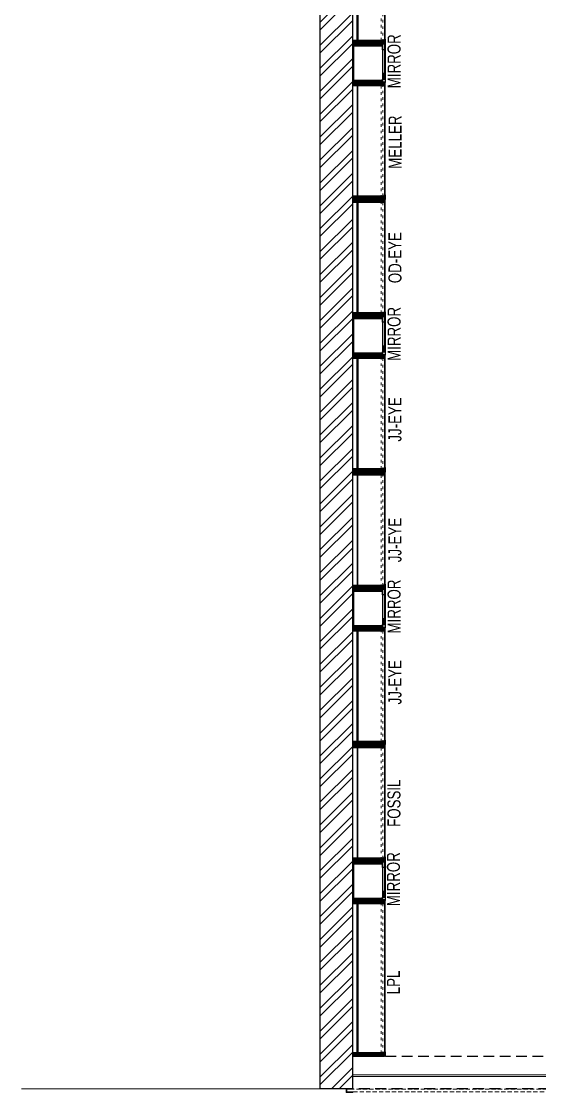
# Model space of a CAD drawing. Header units: feet. Extents: x 3040569 to 3051380, y -5725829 to -5707787.
# Drawn here: x 3040569 to 3044557, y -5724931 to -5716681 of the extents above; entities that cross this region are included whole.
import ezdxf

# ---------------------------------------------------------------- set-up
doc = ezdxf.new("R2010")
doc.units = ezdxf.units.FT
doc.header["$LTSCALE"] = 33
doc.header["$MEASUREMENT"] = 0
for name, pattern in [('ACAD_ISO03W100', [30, 12, -18]), ('HIDDEN', [9.524999999999995, 6.349999999999997, -3.174999999999998]), ('HIDDENX2', [0.75, 0.5, -0.25])]:
    doc.linetypes.add(name, pattern=pattern)
for name, color, linetype, lineweight in [('A-Glazing', 4, 'Continuous', 20), ('A-shutter', 8, 'Continuous', 18), ('LENS-PARTITION', 21, 'Continuous', 25), ('LENS_TEXT', 31, 'Continuous', 5), ('LK-FF&E WALL', 1, 'Continuous', 9), ('LN-ELEVATION-1', 81, 'Continuous', 25), ('LN-ELEVATION-2', 103, 'Continuous', 20), ('LN-ELEVATION-3', 125, 'Continuous', 18), ('LN-ELEVATION-4', 145, 'Continuous', 13), ('LN-HATCH', 251, 'Continuous', 0), ('PLANO-TXT', 252, 'Continuous', 5), ('rolling shutter', 1, 'Continuous', 5), ('services', 220, 'Continuous', 0)]:
    doc.layers.add(name, color=color, linetype=linetype, lineweight=lineweight)
doc.layers.add('A-WALL', color=1, linetype='Continuous')
doc.layers.add('beam', color=5, linetype='Continuous')
doc.styles.add('LK TXT', font='GILC____.TTF', dxfattribs={"height": 100})
pattern_1 = [(45, (4208834.246730669, 1706614.740126447), (-4.490128060534575, 4.490128060534575), [])]
pattern_2 = [(45, (4209134.246730668, 1706614.740126447), (-4.490128060534575, 4.490128060534575), [])]

# ---------------------------------------------------------------- blocks, each defined once
blk = doc.blocks.new('MIRROR')
at = {"layer": 'LN-HATCH', "ltscale": 0.5}
h = blk.add_hatch(dxfattribs=at)
h.set_pattern_fill('ANSI31', color=256, scale=2)
h.set_pattern_definition([(45, (4060433.741624544, 1708720.786904081), (-4.490128060534575, 4.490128060534575), [])])
h.paths.add_polyline_path([(212.944788963403, 101.3407590774622), (230.944788963403, 101.3407590774622), (230.944788963403, -127.6592409225377), (212.944788963403, -127.6592409225377)])
h.paths.add_polyline_path([(230.944788963403, 95.34075907746227), (494.9447889634027, 95.34075907746227), (494.9447889634027, 101.3407590774622), (230.944788963403, 101.3407590774622)])
h.paths.add_polyline_path([(512.9447889634027, 101.3407590774622), (494.9447889634027, 101.3407590774622), (494.9447889634027, -127.6592409225377), (512.9447889634027, -127.6592409225377)])
at = {"layer": 'Defpoints'}
blk.add_lwpolyline([(512.9447889634027, 101.3407590774622), (212.944788963403, 101.3407590774622), (212.944788963403, -148.6592409225377), (512.9447889634027, -148.6592409225377)], close=True, dxfattribs=at)
at = {"layer": 'LN-ELEVATION-1'}
for points in [[(212.944788963403, 101.3407590774622), (230.944788963403, 101.3407590774622), (230.944788963403, -127.6592409225377), (212.944788963403, -127.6592409225377)], [(230.944788963403, 95.34075907746227), (494.9447889634027, 95.34075907746227), (494.9447889634027, 101.3407590774622), (230.944788963403, 101.3407590774622)], [(512.9447889634027, 101.3407590774622), (494.9447889634027, 101.3407590774622), (494.9447889634027, -127.6592409225377), (512.9447889634027, -127.6592409225377)], [(259.944788963403, -141.6592409225377), (259.944788963403, -127.6592409225377), (214.944788963403, -127.6592409225377), (214.944788963403, -148.6592409225377), (223.944788963403, -148.6592409225377), (223.944788963403, -147.1592409225377), (216.444788963403, -147.1592409225377), (216.444788963403, -141.6592409225377)], [(442.944788963403, -141.6592409225377), (442.944788963403, -127.6592409225377), (487.9447889634028, -127.6592409225377), (487.9447889634028, -148.6592409225377), (478.9447889634026, -148.6592409225377), (478.9447889634026, -147.1592409225377), (486.4447889634027, -147.1592409225377), (486.4447889634027, -141.6592409225377)], [(504.944788963403, -148.6592409225377), (504.944788963403, -147.1592409225377), (509.444788963403, -147.1592409225377), (509.444788963403, -129.1592409225377), (487.9447889634028, -129.1592409225377), (487.9447889634028, -127.6592409225377), (510.9447889634028, -127.6592409225377), (510.9447889634028, -148.6592409225377)]]:
    blk.add_lwpolyline(points, close=True, dxfattribs=at)
at = {"layer": 'LN-ELEVATION-2', "color": 4, "lineweight": 0}
blk.add_lwpolyline([(216.444788963403, -141.6592409225377), (486.4447889634027, -141.6592409225377), (486.4447889634027, -147.1592409225377), (216.444788963403, -147.1592409225377)], close=True, dxfattribs=at)
at = {"layer": 'LN-ELEVATION-2'}
blk.add_lwpolyline([(259.944788963403, -141.6592409225377), (442.944788963403, -141.6592409225377), (442.944788963403, -127.6592409225377), (259.944788963403, -127.6592409225377)], close=True, dxfattribs=at)
at = {"layer": 'LN-ELEVATION-4', "ltscale": 0.5}
blk.add_line((478.9447889634026, -148.6592409225377), (223.944788963403, -148.6592409225377), dxfattribs=at)
blk = doc.blocks.new('JJ SH 900')
at = {"layer": 'LN-HATCH', "ltscale": 0.5}
h = blk.add_hatch(dxfattribs=at)
h.set_pattern_fill('ANSI31', color=256, scale=50)
h.set_pattern_definition([(45, (0, 0), (-4.419417382415921, 4.419417382415921), [])])
h.paths.add_polyline_path([(-911.7948143622632, 1.45519e-11), (-911.7948143622632, -189.9999999999854), (-905.7948143622637, -189.9999999999854), (-905.7948143622637, -199.9999999999854), (-911.7948143622632, -199.9999999999854), (-911.7948143622632, -243.9999999999855), (-886.7948143622632, -243.9999999999855), (-886.7948143622632, 1.45519e-11)])
h = blk.add_hatch(dxfattribs=at)
h.set_pattern_fill('ANSI31', color=256, scale=2)
h.set_pattern_definition(pattern_1)
h.paths.add_polyline_path([(-11.79481436226342, 1.45519e-11), (-11.79481436226342, -189.9999999999854), (-17.79481436226342, -189.9999999999854), (-17.79481436226342, -199.9999999999854), (-11.79481436226342, -199.9999999999854), (-11.79481436226342, -243.9999999999855), (-36.79481436226343, -243.9999999999855), (-36.79481436226343, 1.45519e-11)])
h = blk.add_hatch(dxfattribs=at)
h.set_pattern_fill('ANSI31', color=256, scale=2)
h.set_pattern_definition(pattern_2)
h.paths.add_polyline_path([(-36.79481436224887, -40), (-886.7948143622632, -39.99999999998546), (-886.7948143622632, -33.99999999998545), (-36.79481436224887, -34)])
h = blk.add_hatch(dxfattribs=at)
h.set_pattern_fill('ANSI31', color=256, scale=2)
h.set_pattern_definition(pattern_2)
h.paths.add_polyline_path([(-876.7948143622632, -243.9999999999855), (-876.7948143622632, -249.9999999999854), (-911.7948143622632, -249.9999999999854), (-911.7948143622632, -243.9999999999855)])
h = blk.add_hatch(dxfattribs=at)
h.set_pattern_fill('ANSI31', color=256, scale=2)
h.set_pattern_definition(pattern_1)
h.paths.add_polyline_path([(-46.79481436226342, -243.9999999999855), (-46.79481436226342, -249.9999999999854), (-11.79481436226342, -249.9999999999854), (-11.79481436226342, -243.9999999999855)])
at = {"layer": 'LN-ELEVATION-1', "ltscale": 0.5}
for points in [[(-911.7948143622632, 1.45519e-11), (-911.7948143622632, -189.9999999999854), (-905.7948143622637, -189.9999999999854), (-905.7948143622637, -199.9999999999854), (-911.7948143622632, -199.9999999999854), (-911.7948143622632, -243.9999999999855), (-886.7948143622632, -243.9999999999855), (-886.7948143622632, 1.45519e-11)], [(-11.79481436226342, 1.45519e-11), (-11.79481436226342, -189.9999999999854), (-17.79481436226342, -189.9999999999854), (-17.79481436226342, -199.9999999999854), (-11.79481436226342, -199.9999999999854), (-11.79481436226342, -243.9999999999855), (-36.79481436226343, -243.9999999999855), (-36.79481436226343, 1.45519e-11)], [(-36.79481436226343, -39.99999999998546), (-886.7948143622632, -39.99999999998546), (-886.7948143622632, -33.99999999998545), (-36.79481436226343, -33.99999999998545)], [(-876.7948143622632, -243.9999999999855), (-876.7948143622632, -249.9999999999854), (-911.7948143622632, -249.9999999999854), (-911.7948143622632, -243.9999999999855)], [(-46.79481436226342, -243.9999999999855), (-46.79481436226342, -249.9999999999854), (-11.79481436226342, -249.9999999999854), (-11.79481436226342, -243.9999999999855)]]:
    blk.add_lwpolyline(points, close=True, dxfattribs=at)
at = {"layer": 'LN-ELEVATION-3', "ltscale": 0.5}
for p, q in [((-886.7948143622632, 1.45519e-11), (-36.79481436226343, 1.45519e-11)), ((-876.7948143622632, -243.9999999999855), (-46.79481436226342, -243.9999999999855)), ((-46.79481436226342, -249.9999999999854), (-876.7948143622632, -249.9999999999854))]:
    blk.add_line(p, q, dxfattribs=at)
at = {"layer": 'LN-ELEVATION-4', "linetype": 'ACAD_ISO03W100', "ltscale": 0.05}
blk.add_lwpolyline([(-886.7948143622632, -219.9999999999854), (-36.79481436226343, -219.9999999999854), (-36.79481436226343, -231.9999999999855), (-886.7948143622632, -231.9999999999855)], close=True, dxfattribs=at)
blk = doc.blocks.new('*U43')
at = {"layer": 'A-shutter', "color": 5, "ltscale": 10}
for points in [[(41038044.48334346, -1561539.224195756), (41038044.48334352, -1561544.224195756), (41037999.48334351, -1561544.224196196), (41037999.48334372, -1561564.224196195), (41038044.48334371, -1561564.224195763), (41038044.48334375, -1561569.224195756), (41037994.48334377, -1561569.22419624), (41037994.48334346, -1561539.22419624)], [(41043456.48334346, -1561539.224195756), (41043456.4833434, -1561544.224195756), (41043501.4833434, -1561544.224196196), (41043501.48334321, -1561564.224196195), (41043456.48334321, -1561564.224195763), (41043456.48334317, -1561569.224195756), (41043506.48334317, -1561569.22419624), (41043506.48334346, -1561539.22419624)]]:
    blk.add_lwpolyline(points, close=True, dxfattribs=at)
at = {"layer": 'A-shutter', "color": 5, "linetype": 'HIDDENX2', "ltscale": 2}
blk.add_lwpolyline([(41037999.48334333, -1561544.224196389), (41037999.48334351, -1561564.224196389), (41043501.4833434, -1561564.224191636), (41043501.48334321, -1561544.224191635)], close=True, dxfattribs=at)
blk = doc.blocks.new('A$C24c61a65')
at = {"layer": 'LN-HATCH'}
h = blk.add_hatch(dxfattribs=at)
h.set_pattern_fill('ANSI32', color=256, scale=333, angle=180)
h.set_pattern_definition([(225, (-6766788.097126138, 5279716.197831516), (88.29995930067012, -88.29995930067015), []), (225, (-6766846.963765573, 5279716.197831516), (88.29995930067012, -88.29995930067015), [])])
h.paths.add_polyline_path([(-3515.89454732649, 8921.493659123778), (1763.10545267351, 8921.493659123778), (1763.10545267351, 9100.493659123777), (-3765.89454732649, 9100.493659123777), (-3765.89454732649, -8013.506340876222), (-3515.89454732649, -8013.506340876222), (-3515.89454732649, 4948.493659123778)])
at = {"layer": 'A-Glazing'}
blk.add_lwpolyline([(-3515.894547338598, -7907.63004309591), (1896.105452673509, -7907.63004309591), (1896.105452673509, -7919.63004309591), (-3515.894547338598, -7919.63004309591)], close=True, dxfattribs=at)
at = {"layer": 'A-WALL'}
for p, q in [((-3765.89454732649, -8013.506340876222), (-3765.89454732649, 9100.493659123777)), ((-3515.89454732649, -8013.506340876222), (-3515.89454732649, 4948.493659123778)), ((-3515.89454732649, -8013.506340876222), (-3765.89454732649, -8013.506340876222))]:
    blk.add_line(p, q, dxfattribs=at)
at = {"layer": 'beam', "linetype": 'HIDDEN', "ltscale": 0.4}
blk.add_lwpolyline([(-3515.89454732649, -7763.506340876222), (1896.105452673509, -7763.506340876222), (1896.105452673509, -8013.506340876222), (-3515.89454732649, -8013.506340876222)], close=True, dxfattribs=at)
at = {"layer": 'services'}
blk.add_line((-3765.89454732649, -8013.506340876222), (-6065.996488070116, -8013.506340876222), dxfattribs=at)
at = {"layer": 'rolling shutter'}
blk.add_blockref('*U43', (-41041560.37789078, 1553525.71785488), dxfattribs=at)
blk = doc.blocks.new('JJ SH 1200')
at = {"layer": 'LN-HATCH', "ltscale": 0.5}
h = blk.add_hatch(dxfattribs=at)
h.set_pattern_fill('ANSI31', color=256, scale=2)
h.set_pattern_definition([(45, (4097187.330767878, 1708800.267299229), (-4.490128060534575, 4.490128060534575), [])])
h.paths.add_polyline_path([(792.0591651862488, 220), (792.0591651862488, 30), (786.0591651862486, 30), (786.0591651862486, 20), (792.0591651862488, 20), (792.0591651862488, -24), (767.0591651862488, -24), (767.0591651862488, 220)])
h.paths.add_polyline_path([(-382.9408348137513, 180), (767.0591651862488, 180), (767.0591651862488, 186), (-382.9408348137513, 186)])
h.paths.add_polyline_path([(757.0591651862486, -24), (757.0591651862486, -30), (792.0591651862488, -30), (792.0591651862488, -24)])
h.paths.add_polyline_path([(-407.9408348137512, 220), (-407.9408348137512, 30), (-401.9408348137512, 30), (-401.9408348137512, 20), (-407.9408348137512, 20), (-407.9408348137512, -24), (-382.9408348137513, -24), (-382.9408348137513, 220)])
h.paths.add_polyline_path([(-372.9408348137513, -24), (-372.9408348137513, -30), (-407.9408348137512, -30), (-407.9408348137512, -24)])
at = {"layer": 'LN-ELEVATION-1', "ltscale": 0.5}
for points in [[(-407.9408348137512, 220), (-407.9408348137512, 30), (-401.9408348137512, 30), (-401.9408348137512, 20), (-407.9408348137512, 20), (-407.9408348137512, -24), (-382.9408348137513, -24), (-382.9408348137513, 220)], [(-382.9408348137513, 180), (767.0591651862488, 180), (767.0591651862488, 186), (-382.9408348137513, 186)], [(792.0591651862488, 220), (792.0591651862488, 30), (786.0591651862486, 30), (786.0591651862486, 20), (792.0591651862488, 20), (792.0591651862488, -24), (767.0591651862488, -24), (767.0591651862488, 220)], [(-372.9408348137513, -24), (-372.9408348137513, -30), (-407.9408348137512, -30), (-407.9408348137512, -24)], [(757.0591651862486, -24), (757.0591651862486, -30), (792.0591651862488, -30), (792.0591651862488, -24)]]:
    blk.add_lwpolyline(points, close=True, dxfattribs=at)
at = {"layer": 'LN-ELEVATION-3', "ltscale": 0.5}
for p, q in [((767.0591651862488, 220), (-382.9408348137513, 220)), ((757.0591651862486, -24), (-372.9408348137513, -24)), ((-372.9408348137513, -30), (757.0591651862486, -30))]:
    blk.add_line(p, q, dxfattribs=at)
at = {"layer": 'LN-ELEVATION-4', "linetype": 'ACAD_ISO03W100', "ltscale": 0.05}
blk.add_lwpolyline([(767.0591651862488, 0), (-382.9408348137513, 0), (-382.9408348137513, -12), (767.0591651862488, -12)], close=True, dxfattribs=at)

msp = doc.modelspace()

# ---------------------------------------------------------------- block references
at = {"layer": 'LENS-PARTITION'}
msp.add_blockref('A$C24c61a65', (3046634.597276103, -5716887.890194639), dxfattribs=at)
at = {"layer": 'LK-FF&E WALL', "rotation": 90.00000000000003}
for p in [(3043118.702728776, -5715939.601721153), (3043118.702728776, -5718039.601721152), (3043118.702728776, -5719239.601721152), (3043118.702728776, -5721339.601721153)]:
    msp.add_blockref('JJ SH 900', p, dxfattribs=at)
at = {"layer": 'LK-FF&E WALL', "xscale": -1, "rotation": 90}
for name, p in [('MIRROR', (3043220.043487854, -5716638.451746551)), ('JJ SH 900', (3043118.702728776, -5718063.191349877)), ('MIRROR', (3043220.043487854, -5718738.451746551)), ('JJ SH 900', (3043118.702728776, -5721063.191349877)), ('MIRROR', (3043220.043487854, -5720838.451746551)), ('JJ SH 900', (3043118.702728776, -5723163.191349876)), ('MIRROR', (3043220.043487854, -5722938.451746552)), ('JJ SH 1200', (3043338.702728776, -5723859.337370329))]:
    msp.add_blockref(name, p, dxfattribs=at)

# ---------------------------------------------------------------- texts
at = {"layer": 'LENS_TEXT', "linetype": 'Continuous', "ltscale": 3, "char_height": 100, "width": 324.4738372093023, "attachment_point": 5, "rotation": 89.99999999999999, "style": 'LK TXT'}
for insert in [(3043437.696332752, -5716987.834654037), (3043437.696332752, -5719087.834654037), (3043437.696332752, -5721187.834654037), (3043432.827885268, -5723287.834654037)]:
    msp.add_mtext('{\\C7;MIRROR}', dxfattribs=dict(at, insert=insert))
at = {"layer": 'PLANO-TXT', "linetype": 'Continuous', "ltscale": 3, "char_height": 100, "width": 244.6773255813953, "attachment_point": 5, "rotation": 89.99999999999993, "style": 'LK TXT'}
for s, insert in [('MELLER', (3043444.777003989, -5717610.76851301)), ('OD-EYE', (3043444.777003989, -5718500.52641508)), ('JJ-EYE', (3043444.777003989, -5719746.564926828)), ('JJ-EYE', (3043444.777003989, -5720675.604905331)), ('JJ-EYE', (3043444.777003989, -5721770.890105384)), ('FOSSIL', (3043436.912286878, -5722702.562456597)), ('LPL', (3043431.652112953, -5724083.341938002))]:
    msp.add_mtext(s, dxfattribs=dict(at, insert=insert))

doc.saveas('drawing.dxf')
